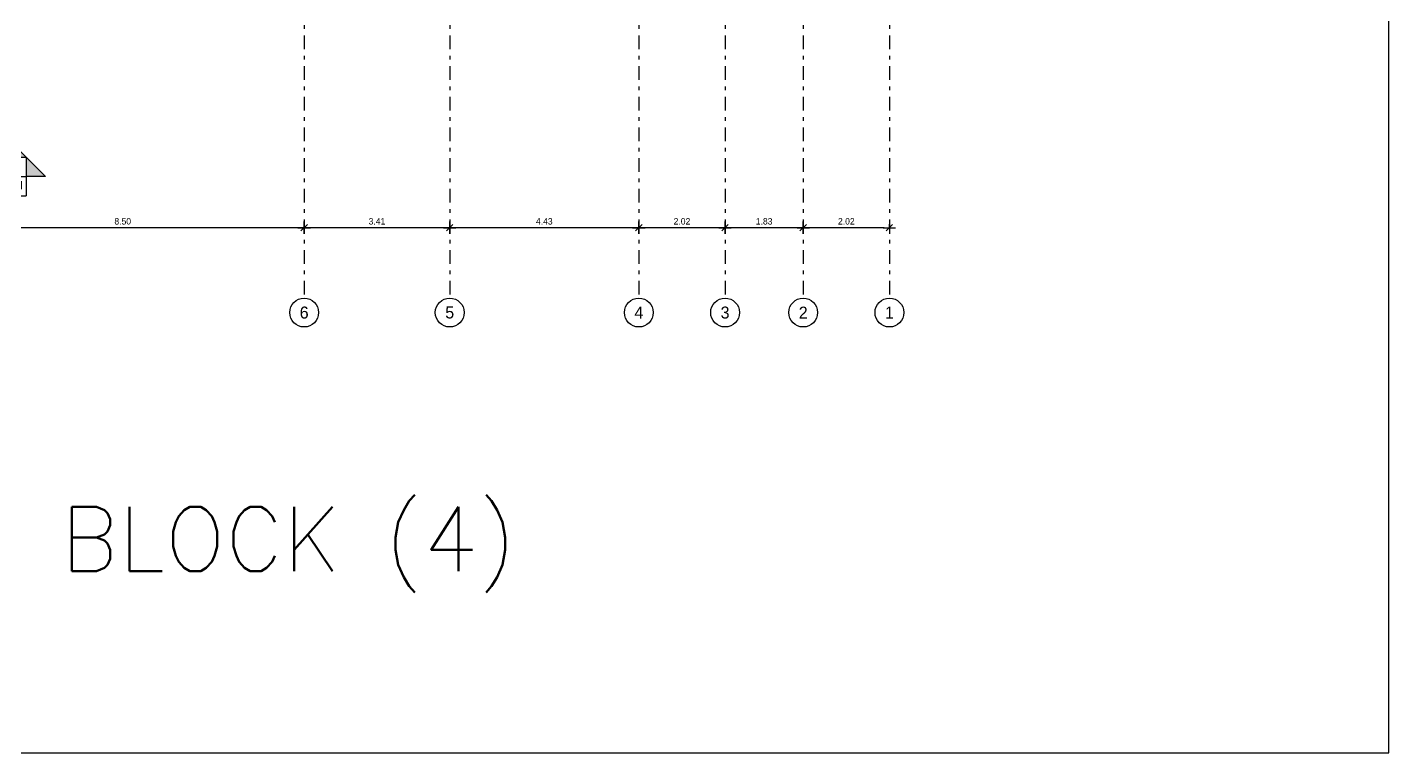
# Model space of a CAD drawing. Extents: x 185 to 567, y -69 to 170.
# Drawn here: x 428.32 to 466.59, y 100.95 to 121.34 of the extents above; entities that cross this region are included whole.
import ezdxf
from ezdxf.enums import TextEntityAlignment as Align

# ---------------------------------------------------------------- set-up
doc = ezdxf.new("R2010")
doc.units = 0
doc.header["$LTSCALE"] = 0.25
doc.header["$MEASUREMENT"] = 0
doc.header["$PDMODE"] = 35
doc.header["$PDSIZE"] = -1
doc.linetypes.add('B4-PLANS$0$DASHDOT', pattern=[25.4, 12.7, -6.35, 0, -6.35])
doc.linetypes.add('B4-PLANS$0$DOT2', pattern=[0.125, 0, -0.125])
doc.layers.get('0').update_dxf_attribs({"linetype": 'CONTINUOUS'})
doc.layers.get('Defpoints').update_dxf_attribs({"linetype": 'CONTINUOUS'})
for name, color, linetype in [('A-AX', 1, 'B4-PLANS$0$DASHDOT'), ('A-AXM', 4, 'CONTINUOUS'), ('A-EDM', 2, 'CONTINUOUS'), ('A-SYMB-50', 4, 'CONTINUOUS')]:
    doc.layers.add(name, color=color, linetype=linetype)
doc.styles.add('B4-PLANS$0$AUC-2-5', font='romans.shx', dxfattribs={"width": 0.85})
doc.styles.add('B4-PLANS$0$RAJ-2-5', font='romans.shx', dxfattribs={"width": 0.85})
doc.styles.add('B4-PLANS$0$ROMANS', font='romans.shx')
doc.styles.add('B4-PLANS$0$XA', font='XARAB.SHX')
doc.styles.add('B4-PLANS$0$XARAB', font='xarab.shx')
doc.dimstyles.new('B4-PLANS$0$DIM100', dxfattribs={"dimtxt": 0.15, "dimasz": 0.12, "dimexe": 0.1, "dimexo": 0, "dimgap": 0.05, "dimtad": 1, "dimzin": 3, "dimdsep": 46, "dimtxsty": 'B4-PLANS$0$XARAB', "dimblk": 'B4-PLANS$0$DTICK', "dimcen": 0.09, "dimclrd": 256, "dimclre": 4, "dimclrt": 3, "dimadec": 0, "dimazin": 3, "dimtfac": 1, "dimtix": 1, "dimtmove": 2, "dimatfit": 0, "dimldrblk": 'B4-PLANS$0$DTICK', "dimfxl": 0.15, "dimtolj": 1, "dimtzin": 3, "dimlwd": -3, "dimlwe": -3, "dimarcsym": 0})

# ---------------------------------------------------------------- blocks, each defined once
blk = doc.blocks.new('B4-PLANS$0$ACRU1')
at = {"color": 2}
blk.add_circle((0, 0), 600, dxfattribs=at)
at = {"style": 'B4-PLANS$0$ROMANS'}
blk.add_attdef('A', text='', height=450, dxfattribs=at).set_placement((0, 0), align=Align.MIDDLE)
blk = doc.blocks.new('B4-PLANS$0$DTICK')
for p, q in [((-1.21, 0), (1.21, 0)), ((0, 1.21), (0, -1.21))]:
    blk.add_line(p, q)
at = {"color": 3}
blk.add_line((-0.63, -0.63), (0.63, 0.63), dxfattribs=at)
blk = doc.blocks.new('*D53')
at = {"layer": 'A-EDM', "color": 4, "linetype": 'B4-PLANS$0$DOT2', "lineweight": -3, "transparency": 16777216}
for p, q in [((20.275, -24.585), (20.275, -24.485)), ((22.295, -24.585), (22.295, -24.485))]:
    blk.add_line(p, q, dxfattribs=at)
at = {"layer": 'A-EDM', "lineweight": -3, "transparency": 16777216}
blk.add_line((22.175, -24.585), (20.395, -24.585), dxfattribs=at)
at = {"layer": 'Defpoints', "color": 0, "transparency": 16777216}
for p in [(20.275, -24.585, 0), (20.275, -24.585), (22.295, -24.585, 0)]:
    blk.add_point(p, dxfattribs=at)
at = {"layer": 'A-EDM', "lineweight": -3, "transparency": 16777216, "xscale": 0.12, "yscale": 0.12, "zscale": 0.12, "rotation": 180}
blk.add_blockref('B4-PLANS$0$DTICK', (20.275, -24.585), dxfattribs=at)
at = {"layer": 'A-EDM', "lineweight": -3, "transparency": 16777216, "xscale": 0.12, "yscale": 0.12, "zscale": 0.12}
blk.add_blockref('B4-PLANS$0$DTICK', (22.295, -24.585), dxfattribs=at)
at = {"layer": 'A-EDM', "color": 3, "transparency": 16777216, "insert": (21.285, -24.437), "char_height": 0.15, "attachment_point": 5, "style": 'B4-PLANS$0$XARAB'}
blk.add_mtext('\\A1;2.02', dxfattribs=at)
blk = doc.blocks.new('*D54')
at = {"layer": 'A-EDM', "color": 4, "linetype": 'B4-PLANS$0$DOT2', "lineweight": -3, "transparency": 16777216}
for p, q in [((18.445, -24.585), (18.445, -24.485)), ((20.275, -24.585), (20.275, -24.485))]:
    blk.add_line(p, q, dxfattribs=at)
at = {"layer": 'A-EDM', "lineweight": -3, "transparency": 16777216}
blk.add_line((20.155, -24.585), (18.565, -24.585), dxfattribs=at)
at = {"layer": 'Defpoints', "color": 0, "transparency": 16777216}
for p in [(18.445, -24.585), (18.445, -24.585), (20.275, -24.585, 0)]:
    blk.add_point(p, dxfattribs=at)
at = {"layer": 'A-EDM', "lineweight": -3, "transparency": 16777216, "xscale": 0.12, "yscale": 0.12, "zscale": 0.12, "rotation": 180}
blk.add_blockref('B4-PLANS$0$DTICK', (18.445, -24.585), dxfattribs=at)
at = {"layer": 'A-EDM', "lineweight": -3, "transparency": 16777216, "xscale": 0.12, "yscale": 0.12, "zscale": 0.12}
blk.add_blockref('B4-PLANS$0$DTICK', (20.275, -24.585), dxfattribs=at)
at = {"layer": 'A-EDM', "color": 3, "transparency": 16777216, "insert": (19.36, -24.437), "char_height": 0.15, "attachment_point": 5, "style": 'B4-PLANS$0$XARAB'}
blk.add_mtext('\\A1;1.83', dxfattribs=at)
blk = doc.blocks.new('*D55')
at = {"layer": 'A-EDM', "color": 4, "linetype": 'B4-PLANS$0$DOT2', "lineweight": -3, "transparency": 16777216}
for p, q in [((16.425, -24.585), (16.425, -24.485)), ((18.445, -24.585), (18.445, -24.485))]:
    blk.add_line(p, q, dxfattribs=at)
at = {"layer": 'A-EDM', "lineweight": -3, "transparency": 16777216}
blk.add_line((18.325, -24.585), (16.545, -24.585), dxfattribs=at)
at = {"layer": 'Defpoints', "color": 0, "transparency": 16777216}
for p in [(16.425, -24.585, 0), (16.425, -24.585), (18.445, -24.585)]:
    blk.add_point(p, dxfattribs=at)
at = {"layer": 'A-EDM', "lineweight": -3, "transparency": 16777216, "xscale": 0.12, "yscale": 0.12, "zscale": 0.12, "rotation": 180}
blk.add_blockref('B4-PLANS$0$DTICK', (16.425, -24.585), dxfattribs=at)
at = {"layer": 'A-EDM', "lineweight": -3, "transparency": 16777216, "xscale": 0.12, "yscale": 0.12, "zscale": 0.12}
blk.add_blockref('B4-PLANS$0$DTICK', (18.445, -24.585), dxfattribs=at)
at = {"layer": 'A-EDM', "color": 3, "transparency": 16777216, "insert": (17.435, -24.437), "char_height": 0.15, "attachment_point": 5, "style": 'B4-PLANS$0$XARAB'}
blk.add_mtext('\\A1;2.02', dxfattribs=at)
blk = doc.blocks.new('*D56')
at = {"layer": 'A-EDM', "color": 4, "linetype": 'B4-PLANS$0$DOT2', "lineweight": -3, "transparency": 16777216}
for p, q in [((11.995, -24.585), (11.995, -24.485)), ((16.425, -24.585), (16.425, -24.485))]:
    blk.add_line(p, q, dxfattribs=at)
at = {"layer": 'A-EDM', "lineweight": -3, "transparency": 16777216}
blk.add_line((16.305, -24.585), (12.115, -24.585), dxfattribs=at)
at = {"layer": 'Defpoints', "color": 0, "transparency": 16777216}
for p in [(11.995, -24.585, 0), (11.995, -24.585), (16.425, -24.585, 0)]:
    blk.add_point(p, dxfattribs=at)
at = {"layer": 'A-EDM', "lineweight": -3, "transparency": 16777216, "xscale": 0.12, "yscale": 0.12, "zscale": 0.12, "rotation": 180}
blk.add_blockref('B4-PLANS$0$DTICK', (11.995, -24.585), dxfattribs=at)
at = {"layer": 'A-EDM', "lineweight": -3, "transparency": 16777216, "xscale": 0.12, "yscale": 0.12, "zscale": 0.12}
blk.add_blockref('B4-PLANS$0$DTICK', (16.425, -24.585), dxfattribs=at)
at = {"layer": 'A-EDM', "color": 3, "transparency": 16777216, "insert": (14.21, -24.437), "char_height": 0.15, "attachment_point": 5, "style": 'B4-PLANS$0$XARAB'}
blk.add_mtext('\\A1;4.43', dxfattribs=at)
blk = doc.blocks.new('*D57')
at = {"layer": 'A-EDM', "color": 4, "linetype": 'B4-PLANS$0$DOT2', "lineweight": -3, "transparency": 16777216}
for p, q in [((8.585, -24.585), (8.585, -24.485)), ((11.995, -24.585), (11.995, -24.485))]:
    blk.add_line(p, q, dxfattribs=at)
at = {"layer": 'A-EDM', "lineweight": -3, "transparency": 16777216}
blk.add_line((11.875, -24.585), (8.705, -24.585), dxfattribs=at)
at = {"layer": 'Defpoints', "color": 0, "transparency": 16777216}
for p in [(8.585, -24.585), (8.585, -24.585), (11.995, -24.585, 0)]:
    blk.add_point(p, dxfattribs=at)
at = {"layer": 'A-EDM', "lineweight": -3, "transparency": 16777216, "xscale": 0.12, "yscale": 0.12, "zscale": 0.12, "rotation": 180}
blk.add_blockref('B4-PLANS$0$DTICK', (8.585, -24.585), dxfattribs=at)
at = {"layer": 'A-EDM', "lineweight": -3, "transparency": 16777216, "xscale": 0.12, "yscale": 0.12, "zscale": 0.12}
blk.add_blockref('B4-PLANS$0$DTICK', (11.995, -24.585), dxfattribs=at)
at = {"layer": 'A-EDM', "color": 3, "transparency": 16777216, "insert": (10.29, -24.437), "char_height": 0.15, "attachment_point": 5, "style": 'B4-PLANS$0$XARAB'}
blk.add_mtext('\\A1;3.41', dxfattribs=at)
blk = doc.blocks.new('*D58')
at = {"layer": 'A-EDM', "color": 4, "linetype": 'B4-PLANS$0$DOT2', "lineweight": -3, "transparency": 16777216}
for p, q in [((0.085, -24.585), (0.085, -24.485)), ((8.585, -24.585), (8.585, -24.485))]:
    blk.add_line(p, q, dxfattribs=at)
at = {"layer": 'A-EDM', "lineweight": -3, "transparency": 16777216}
blk.add_line((8.465, -24.585), (0.205, -24.585), dxfattribs=at)
at = {"layer": 'Defpoints', "color": 0, "transparency": 16777216}
for p in [(0.085, -24.585), (0.085, -24.585), (8.585, -24.585)]:
    blk.add_point(p, dxfattribs=at)
at = {"layer": 'A-EDM', "lineweight": -3, "transparency": 16777216, "xscale": 0.12, "yscale": 0.12, "zscale": 0.12, "rotation": 180}
blk.add_blockref('B4-PLANS$0$DTICK', (0.085, -24.585), dxfattribs=at)
at = {"layer": 'A-EDM', "lineweight": -3, "transparency": 16777216, "xscale": 0.12, "yscale": 0.12, "zscale": 0.12}
blk.add_blockref('B4-PLANS$0$DTICK', (8.585, -24.585), dxfattribs=at)
at = {"layer": 'A-EDM', "color": 3, "transparency": 16777216, "insert": (4.335, -24.437), "char_height": 0.15, "attachment_point": 5, "style": 'B4-PLANS$0$XARAB'}
blk.add_mtext('\\A1;8.50', dxfattribs=at)
blk = doc.blocks.new('B4-PLANS$0$Bk-Elevation_Dn')
h = blk.add_hatch(color=256)
h.paths.add_polyline_path([(-12.12, 12.12), (-6.06, 6.06), (-6.06, 12.12)])
h.paths.add_polyline_path([(-6.06, 6.06), (0, 0), (6.06, 6.06)])
h.paths.add_polyline_path([(12.12, 12.12), (6.06, 12.12), (6.06, 6.06)])
for p, q in [((-6.06, 6.06), (-6.06, 18.19)), ((-6.06, 18.19), (6.06, 18.19)), ((6.06, 6.06), (6.06, 18.19)), ((-12.12, 12.12), (0, 0)), ((-6.06, 12.12), (-12.12, 12.12)), ((-6.06, 12.12), (6.06, 12.12)), ((0, 0), (12.12, 12.12)), ((12.12, 12.12), (6.06, 12.12)), ((-6.06, 6.06), (6.06, 6.06))]:
    blk.add_line(p, q)
at = {"style": 'B4-PLANS$0$AUC-2-5'}
for tag, height, p in [('ID.', 3.17, (0, 14.9)), ('SHEET', 2.38, (0, 9.15))]:
    blk.add_attdef(tag, text='', height=height, dxfattribs=at).set_placement(p, align=Align.MIDDLE)
blk = doc.blocks.new('B4-PLANS$0$SYM')
at = {"layer": 'A-SYMB-50'}
ref = blk.add_blockref('B4-PLANS$0$Bk-Elevation_Dn', (7.352, -22.198, 0), dxfattribs=dict(at, xscale=-0.07423693242890295, yscale=0.07423693242890295, zscale=0.07423693240877695, rotation=180))
ref.add_attrib('ID.', 'A2-001', dxfattribs={"layer": '0', "height": 0.1875, "rotation": 360, "style": 'B4-PLANS$0$RAJ-2-5', "width": 0.8}).set_placement((7.352, -23.304, 0), align=Align.MIDDLE)
ref.add_attrib('SHEET', '1', dxfattribs={"layer": '0', "height": 0.188, "rotation": 360, "style": 'B4-PLANS$0$RAJ-2-5', "width": 0.85}).set_placement((7.337, -22.877, 0), align=Align.MIDDLE)
blk = doc.blocks.new('B4-PLANS$0$AXES-B2')
at = {"layer": 'A-AX', "ltscale": 0.1}
for p, q in [((8.585, 10.085), (8.585, -26.235)), ((11.995, 10.085), (11.995, -26.235)), ((16.425, 10.085), (16.425, -26.235)), ((18.445, 10.085), (18.445, -26.235)), ((20.275, 10.085), (20.275, -26.235)), ((22.295, 10.085), (22.295, -26.235))]:
    blk.add_line(p, q, dxfattribs=at)
at = {"layer": 'A-AXM'}
ref = blk.add_blockref('B4-PLANS$0$ACRU1', (8.585, -26.573), dxfattribs=dict(at, xscale=0.0005624999175779749, yscale=0.0005624999175779749, zscale=0.0005624999175779749, rotation=359.9999822130465))
ref.add_attrib('A', '6', dxfattribs={"layer": '0', "height": 0.281, "rotation": 360, "style": 'B4-PLANS$0$XA', "flags": 12}).set_placement((8.585, -26.573), align=Align.MIDDLE)
ref = blk.add_blockref('B4-PLANS$0$ACRU1', (11.995, -26.573, 0), dxfattribs=dict(at, xscale=0.0005624999175779749, yscale=0.0005624999175779749, zscale=0.0005624999175779749, rotation=359.9999822130465))
ref.add_attrib('A', '5', dxfattribs={"layer": '0', "height": 0.281, "rotation": 360, "style": 'B4-PLANS$0$XA', "flags": 12}).set_placement((11.995, -26.573, 0), align=Align.MIDDLE)
ref = blk.add_blockref('B4-PLANS$0$ACRU1', (16.425, -26.573), dxfattribs=dict(at, xscale=0.0005624999175779749, yscale=0.0005624999175779749, zscale=0.0005624999175779749, rotation=359.9999822130465))
ref.add_attrib('A', '4', dxfattribs={"layer": '0', "height": 0.281, "rotation": 360, "style": 'B4-PLANS$0$XA', "flags": 12}).set_placement((16.425, -26.573), align=Align.MIDDLE)
ref = blk.add_blockref('B4-PLANS$0$ACRU1', (18.445, -26.573), dxfattribs=dict(at, xscale=0.0005624999175779749, yscale=0.0005624999175779749, zscale=0.0005624999175779749, rotation=359.9999822130465))
ref.add_attrib('A', '3', dxfattribs={"layer": '0', "height": 0.281, "rotation": 360, "style": 'B4-PLANS$0$XA', "flags": 12}).set_placement((18.445, -26.573), align=Align.MIDDLE)
ref = blk.add_blockref('B4-PLANS$0$ACRU1', (20.275, -26.573), dxfattribs=dict(at, xscale=0.0005624999175779749, yscale=0.0005624999175779749, zscale=0.0005624999175779749, rotation=359.9999822130465))
ref.add_attrib('A', '2', dxfattribs={"layer": '0', "height": 0.281, "rotation": 360, "style": 'B4-PLANS$0$XA', "flags": 12}).set_placement((20.275, -26.573), align=Align.MIDDLE)
ref = blk.add_blockref('B4-PLANS$0$ACRU1', (22.295, -26.573, 0), dxfattribs=dict(at, xscale=0.000562499917577961, yscale=0.000562499917577961, zscale=0.000562499917577961, rotation=359.9999822130465))
ref.add_attrib('A', '1', dxfattribs={"layer": '0', "height": 0.281, "rotation": 360, "style": 'B4-PLANS$0$XA', "flags": 12}).set_placement((22.295, -26.573, 0), align=Align.MIDDLE)
at = {"layer": 'A-EDM'}
for base, p1, p2, picture, middle in [((0.085, -24.585), (8.585, -24.585), (0.085, -24.585), '*D58', (4.335, -24.437)), ((8.585, -24.585), (11.995, -24.585, 0), (8.585, -24.585), '*D57', (10.29, -24.437)), ((11.995, -24.585), (16.425, -24.585, 0), (11.995, -24.585, 0), '*D56', (14.21, -24.437)), ((16.425, -24.585), (18.445, -24.585), (16.425, -24.585, 0), '*D55', (17.435, -24.437)), ((18.445, -24.585), (20.275, -24.585, 0), (18.445, -24.585), '*D54', (19.36, -24.437))]:
    dim = blk.add_linear_dim(base=base, p1=p1, p2=p2, dimstyle='B4-PLANS$0$DIM100', override={"dimfxl": 0.15}, dxfattribs=at)
    dim.commit()
    dim.dimension.update_dxf_attribs({"geometry": picture, "text_midpoint": middle})
dim = blk.add_aligned_dim(p1=(22.295, -24.585, 0), p2=(20.275, -24.585, 0), distance=0, dimstyle='B4-PLANS$0$DIM100', override={"dimfxl": 0.15}, dxfattribs=at)
dim.commit()
dim.dimension.update_dxf_attribs({"geometry": '*D53', "text_midpoint": (21.285, -24.437)})

msp = doc.modelspace()

# ---------------------------------------------------------------- linework, layer by layer
at = {"layer": 'Defpoints'}
msp.add_lwpolyline([(466.589, 167.434), (383.761, 167.434), (383.761, 100.95), (466.589, 100.95)], close=True, dxfattribs=at)

# ---------------------------------------------------------------- block references
at = {"layer": 'A-EDM', "linetype": 'ByBlock', "ltscale": 2, "xscale": 1.2, "yscale": 1.2, "zscale": 1.2}
msp.add_blockref('B4-PLANS$0$AXES-B2', (425.799, 145.211), dxfattribs=at)
msp.add_blockref('B4-PLANS$0$AXES-B2', (425.799, 145.211), dxfattribs=at)
at = {"layer": 'A-SYMB-50', "xscale": 1.2, "yscale": 1.2, "zscale": 1.2}
msp.add_blockref('B4-PLANS$0$SYM', (418.926, 144.866, 0), dxfattribs=at)

# ---------------------------------------------------------------- texts
at = {"layer": 'Defpoints', "style": 'B4-PLANS$0$ROMANS'}
msp.add_text('ROOF FLOOR PLAN BLOCK (4)', height=1.8, dxfattribs=at).set_placement((405.421, 106.058, 0))

doc.saveas('drawing.dxf')
